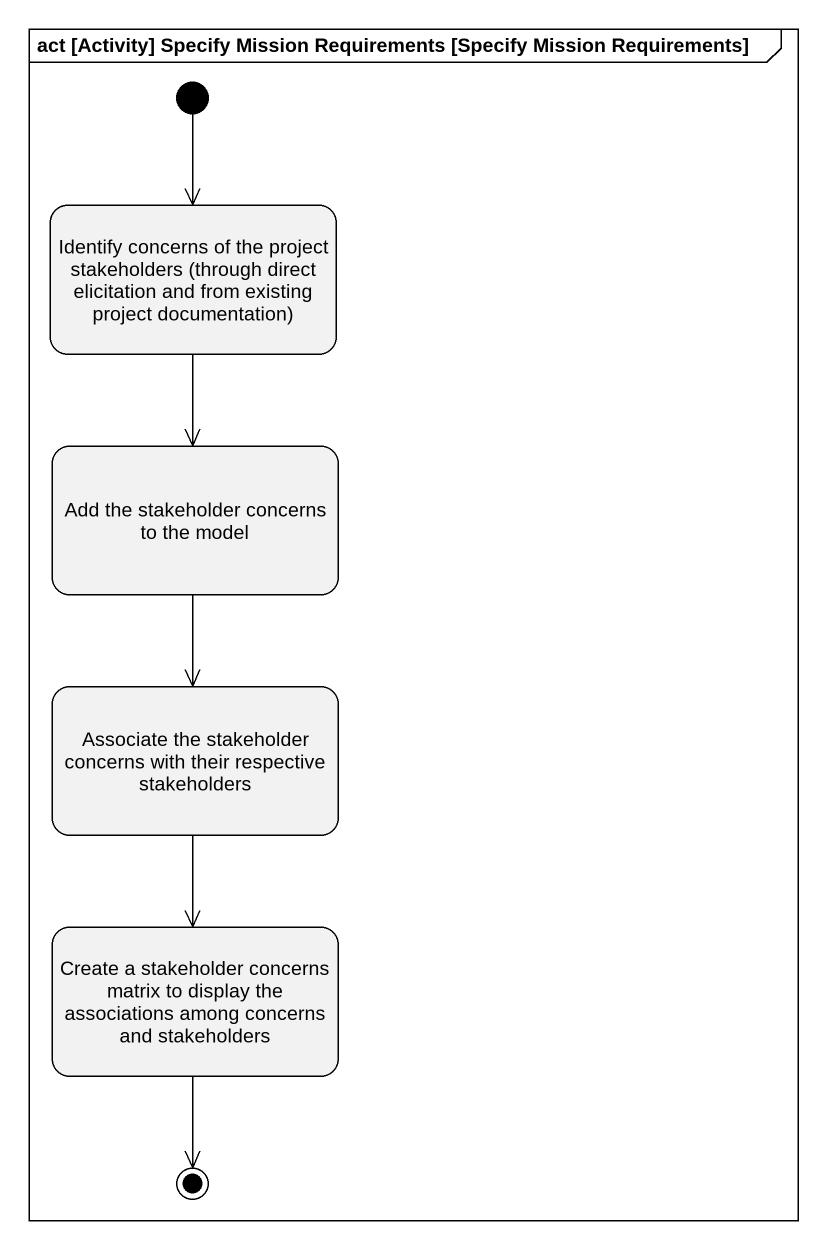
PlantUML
@startuml
mainframe act [Activity] Specify Mission Requirements [Specify Mission Requirements]
hide empty description
state "Identify concerns of the project stakeholders (through direct elicitation and from existing project documentation)" as Identify_concerns_of_the
state "Add the stakeholder concerns to the model" as Add_the_stakeholder
state "Associate the stakeholder concerns with their respective stakeholders" as Associate_the_stakeholder
state "Create a stakeholder concerns matrix to display the associations among concerns and stakeholders" as Create_a_stakeholder
[*] --> Identify_concerns_of_the
Identify_concerns_of_the --> Add_the_stakeholder
Add_the_stakeholder --> Associate_the_stakeholder
Associate_the_stakeholder --> Create_a_stakeholder
Create_a_stakeholder --> [*]
@enduml
